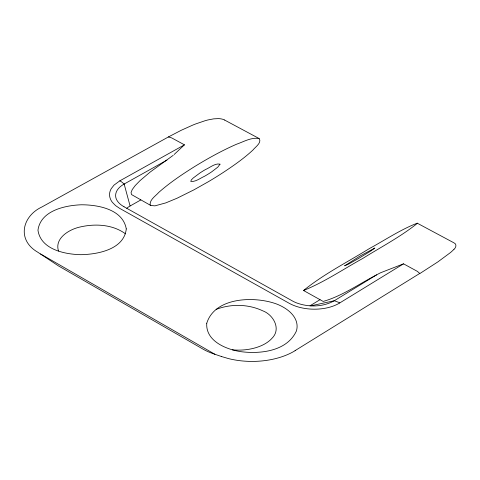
<?xml version="1.0" encoding="UTF-8"?>
<svg xmlns="http://www.w3.org/2000/svg" width="480" height="480" viewBox="0 0 480 480"><rect width="100%" height="100%" fill="white"/><g stroke="black" fill="none" stroke-linecap="round" stroke-linejoin="round"><path stroke-width="0.72" d="M454.038 249.234C456.132 247.59 456.972 243.996 453.96 242.844L417.234 223.182C400.422 229.656 385.158 240.03 369.306 248.616C347.262 262.194 323.496 274.272 303.534 290.496L323.178 301.434C342.282 295.992 359.19 283.89 376.782 274.758L379.638 273.24A72.432 41.82 0 0 1 380.826 272.664L403.53 263.832L417.39 271.38L419.76 273.438L295.086 350.616M221.4 356.502L213.036 353.628A51.96 30 0 0 1 202.956 349.098L58.488 265.926L37.734 252.198C16.482 239.868 22.236 216.12 41.922 206.964L168.444 136.938L171.648 137.892L184.44 144.828L174.12 154.53M126.768 208.302L127.164 207.966A24.282 14.016 0 0 1 130.044 206.022L140.814 199.944M173.214 155.322L150.12 172.098L140.01 180.648L135.222 185.568L132.234 189.582L131.052 192.588L131.496 194.556L150.804 205.5L154.968 205.854L165.816 202.884L177.084 198.216L193.992 189.81L208.26 181.77A446.352 257.7 0 0 0 223.08 172.572C233.484 165.702 243.792 158.55 252.936 150.042C255.21 147.054 262.128 142.674 259.134 138.534L224.67 120.084M419.64 273.684L437.898 261.87L450.366 252.642A91.638 52.908 0 0 0 451.47 251.7L453.462 249.834A38.406 22.176 0 0 0 454.002 249.27M184.44 144.828L119.82 180.84L113.988 185.142L111.234 188.676A32.754 18.912 0 0 0 112.362 202.326L115.62 205.638L119.7 208.386L289.062 303.216A36.972 21.348 0 0 0 300.42 307.566C308.658 309.516 317.292 309.72 325.608 308.166A34.41 19.866 0 0 0 339.726 302.952L403.53 263.832M376.596 274.86L334.296 300.744C323.022 307.086 308.88 307.374 296.844 303A30.774 17.766 0 0 1 292.44 300.954L124.008 206.76M309.978 305.802L320.028 299.676M130.074 205.926L124.146 184.026L166.956 160.116M168.354 136.974L181.29 130.254L192.624 125.16A131.754 76.068 0 0 1 195.816 123.888L205.044 120.738A52.65 30.396 0 0 1 207.972 119.946L213.696 118.854L218.43 118.614A10.446 6.03 0 0 1 224.742 120.036M216.156 309.39C230.976 303.69 248.244 304.02 262.662 310.782C273.354 314.664 281.49 329.052 271.962 338.316A37.584 21.696 0 0 1 232.38 349.836M310.77 305.844L334.296 300.744L338.478 302.286A36.546 21.096 0 0 1 339.726 302.952M303.534 290.496C324.216 282.162 343.056 269.376 362.562 258.558C380.904 247.11 400.338 236.94 417.252 223.434L417.234 223.182M259.134 138.534C251.31 137.076 243.726 141.768 236.532 144.228C221.922 150.618 207.942 158.382 194.37 166.734C181.998 174.498 169.806 182.67 158.838 192.348C155.73 195.984 149.586 199.518 150.138 204.894L150.804 205.5M221.43 356.514L228.534 358.602A59.148 34.152 0 0 0 295.164 350.658M40.518 253.926L214.902 354.27M125.55 233.868C112.734 224.406 95.274 223.488 80.202 226.974C69.558 229.2 54.24 238.128 58.524 251.04M124.146 184.026L121.722 181.986A34.782 20.082 0 0 0 119.82 180.84M124.176 184.044A27.492 15.87 0 0 0 116.148 198.624A27.402 15.822 0 0 0 124.02 206.748M126.276 228.9C124.134 249.486 97.668 254.394 80.82 254.688C64.596 254.322 40.698 249.396 37.962 230.214C40.56 210.696 64.842 205.374 81.336 204.786C98.076 204.762 122.85 209.25 126.276 228.9M220.008 164.178L217.776 167.16L211.746 171.786A116.808 67.44 0 0 1 204.54 176.256C200.226 178.158 195.612 182.04 190.776 181.434L191.31 179.952L193.224 177.996L200.034 172.908A118.554 68.448 0 0 1 205.32 169.638C209.796 167.784 215.208 162.912 220.008 164.178M206.748 323.25C205.518 341.19 226.476 349.602 241.23 351.708C260.784 354.168 287.094 351.138 296.364 331.092A46.74 26.988 0 0 0 277.116 304.2C255.606 296.004 215.094 296.568 206.748 323.25M344.718 265.758L348.396 264.204L359.034 258.198L370.956 250.908L374.85 248.04L360.462 255.768L344.718 265.758"/></g></svg>
